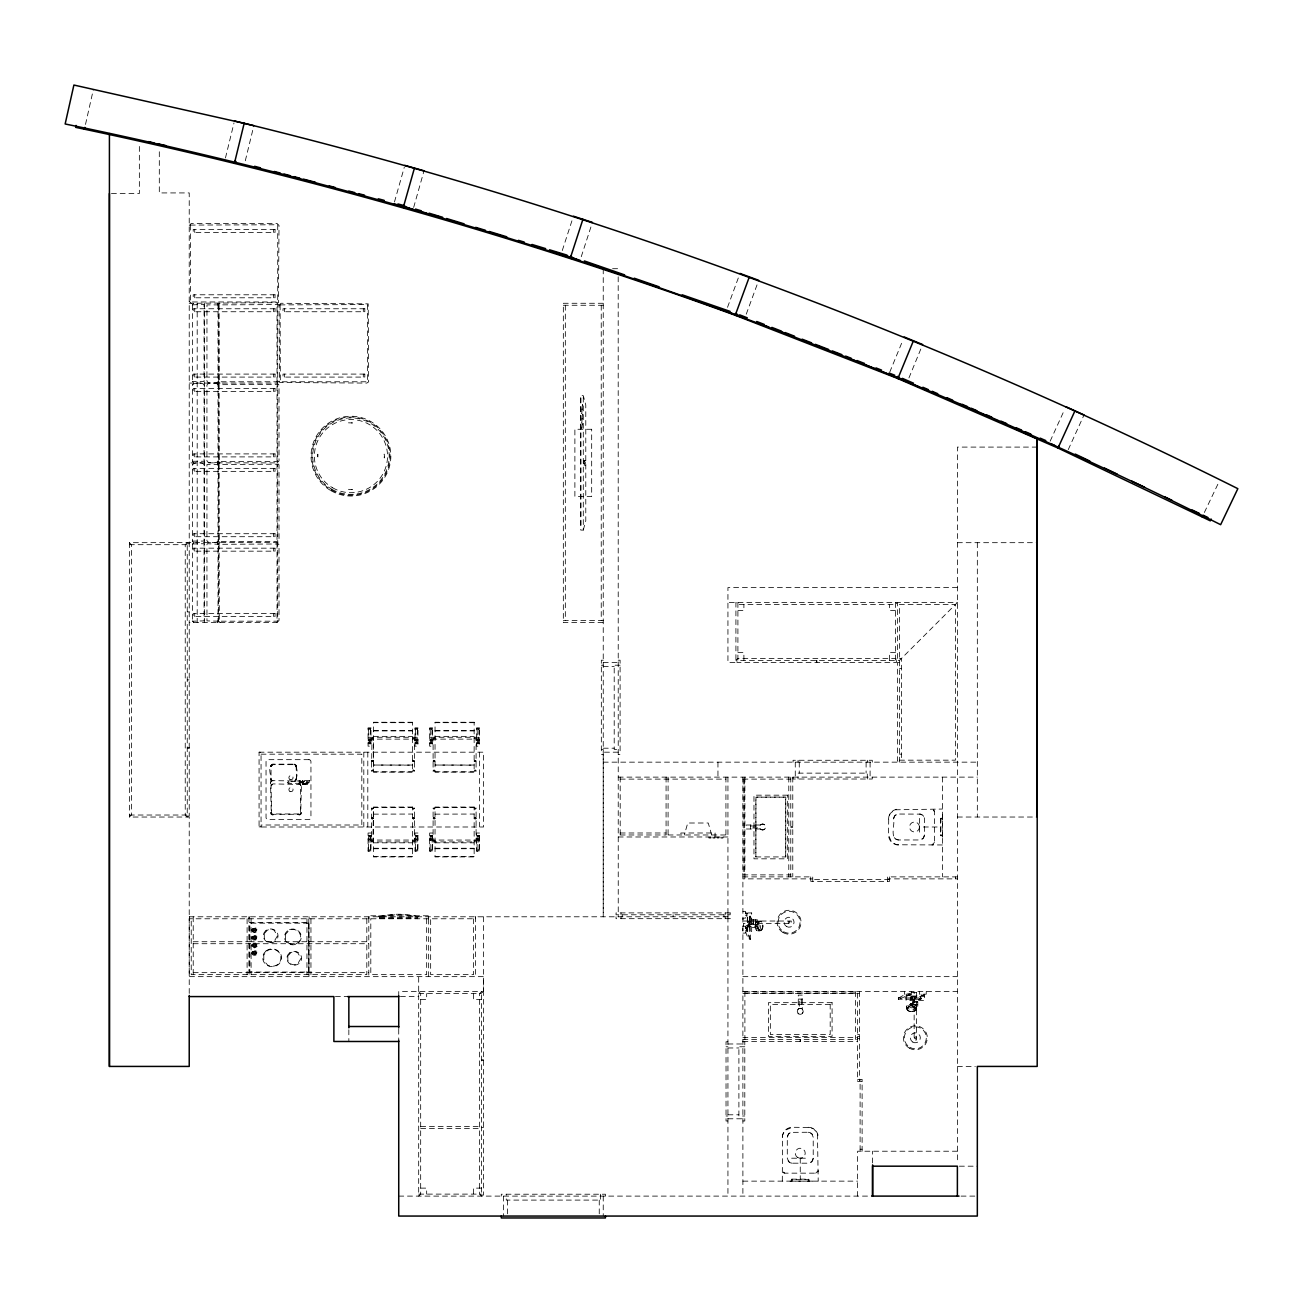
<?xml version="1.0" encoding="UTF-8"?>
<svg xmlns="http://www.w3.org/2000/svg" width="1303" height="1303" viewBox="0 0 1303 1303"><rect width="100%" height="100%" fill="white"/><g stroke="black" fill="none" stroke-linecap="round" stroke-linejoin="round"><path stroke-width="0.75" stroke-dasharray="5 3.75" d="M398.734 996.583L398.734 991.599L483.527 991.599L483.527 976.647L189.228 976.647L189.228 918.778L475.546 918.778M872.587 1162.928L872.587 1151.217M912.768 1004.597L912.377 1005.818L910.65 1005.623L910.65 998.277L911.66 997.479L912.654 998.277L912.768 1004.597L911.66 1003.799L907.344 1005.134M911.66 997.74C911.237 990.475 902.507 999.759 897.865 998.782C900.568 996.453 913.273 989.319 911.986 997.658M940.424 819.033L942.411 818.023M192.486 304.788L192.486 381.551M192.486 544.214L192.486 620.977M218.546 380.981C218.806 383.571 206.819 384.108 206.933 380.981L206.965 304.886L218.513 304.886M218.546 460.79C218.806 463.379 206.819 463.917 206.933 460.79L206.933 385.167C206.868 382.023 218.578 382.61 218.546 385.167M218.546 540.598C218.806 543.188 206.819 543.709 206.933 540.598L206.965 464.503L218.513 464.503M217.324 622.492L218.546 620.407M218.546 620.977L218.578 544.752M757.141 926.27C747.938 930.912 744.844 921.791 757.108 925.195M782.305 1181.137L782.484 1135.304L785.22 1130.19L792.273 1127.274L810.189 1127.47L813.772 1128.952L817.453 1133.431L818.219 1181.137M787.289 1137.258L788.755 1133.724L791.296 1132.356L808.235 1132.258L811.769 1133.724L813.219 1137.258L813.219 1158.204L811.769 1161.722L808.235 1163.188L792.273 1163.188L788.755 1161.722L787.289 1158.204L787.289 1137.258A4.984 4.984 0 0 1 792.273 1132.258M942.411 844.963L896.578 844.767L891.464 842.031L888.548 834.979L888.727 817.079L890.226 813.479L894.705 809.798L942.411 809.049M893.532 819.017L894.998 815.499L898.516 814.033L920.439 814.131L922.996 815.499L924.364 818.04L924.462 834.979L922.996 838.513L919.462 839.963L898.516 839.963C889.053 838.562 895.275 824.685 893.532 819.017A4.984 4.984 0 0 1 898.516 814.033M934.43 842.471L931.938 844.963A2.492 2.492 0 0 0 934.43 842.471L934.43 811.541L931.938 809.049A2.492 2.492 0 0 1 934.43 811.541M270.535 782.908C273.158 778.428 265.845 766.881 273.027 764.161L293.973 764.161L296.139 765.398L296.481 778.917L295.439 780.92L299.657 781.002L301.465 782.908L300.732 814.294L271.268 814.294L270.535 782.908A2.052 2.052 0 0 1 271.513 781.165M271.04 766.653L273.027 764.649L293.973 764.649C298.208 765.317 298.208 780.253 293.973 780.92L272.034 780.644L271.04 778.917L271.04 766.653A1.987 1.987 0 0 1 273.027 764.649M271.04 785.904L273.027 783.901L300.374 784.487L300.374 813.952L271.627 813.952L271.04 785.904A1.987 1.987 0 0 1 273.027 783.901M308.746 782.403L307.948 783.315L288.175 783.315L287.295 782.386L288.207 781.507L307.948 781.507L308.73 782.859M192.502 304.886L203.805 304.267L204.082 305.358L204.066 381.453L192.502 381.453M192.502 384.694L193.707 383.082L192.567 381.779M192.502 464.503L193.707 462.874L192.567 461.571M192.502 544.312L193.707 542.683L192.567 541.38M189.228 225.452L191.232 223.464L277.018 223.464L279.021 225.452L278.435 302.687L189.228 303.273M218.024 305.26L220.028 303.273M218.024 385.069L220.028 383.082L218.024 381.079M218.024 464.878L220.028 462.874L218.024 460.887M218.024 544.687L220.028 542.683L218.024 540.696M279.021 305.26L281.008 303.273L368.212 303.86L368.651 381.844L366.811 383.082L279.608 382.496L279.021 305.26L277.018 303.273L277.018 622.492L189.228 622.492M279.021 381.079L277.018 383.082L189.228 383.082M791.328 1179.85L792.175 1179.15L791.279 1181.137M940.424 818.919L941.124 818.072M912.947 1002.072L917.687 1001.877M85.493 124.453L93.376 89.418M371.518 771.018L372.463 769.845L373.424 771.018L371.518 771.018L372.039 738.133L373.424 738.198L373.424 771.018M373.424 808.153L372.463 809.342L371.518 808.153L373.424 808.153L372.886 841.054L371.518 840.989L371.518 808.153M414.501 808.153L413.54 809.342L412.595 808.153L414.501 808.153L414.501 840.989L412.595 840.989L414.501 840.989M433.101 771.018L434.046 769.845L435.007 771.018L433.101 771.018L433.101 738.198L435.007 738.198L433.101 738.198M476.084 808.153L475.123 809.342L474.178 808.153L476.084 808.153L476.084 840.989L474.178 840.989L476.084 840.989M369.107 743.801L368.586 729.289L369.531 728.149L370.492 729.289L369.954 743.801M368.586 743.166L369.531 742.026L370.492 743.166M369.954 835.386L369.531 837.161L369.107 835.386M370.492 836.021L370.492 849.898L369.531 851.038L368.586 849.898L368.586 836.021M416.048 743.801L415.527 729.289L416.471 728.149L417.432 729.289L416.911 743.801M415.527 743.166L416.471 742.026L417.432 743.166M430.69 743.801L430.169 729.289L431.114 728.149L432.075 729.289L431.537 743.801M430.169 743.166L431.114 742.026L432.075 743.166M416.911 835.386L416.471 837.161L416.048 835.386M417.432 836.021L417.432 849.898L416.471 851.038L415.527 849.898L415.527 836.021M431.537 835.386L431.114 837.161L430.69 835.386M432.075 836.021L432.075 849.898L431.114 851.038L430.169 849.898L430.169 836.021M477.647 743.801L477.11 729.289L478.071 728.149L479.015 729.289L478.494 743.801M477.11 743.166L478.071 742.026L479.015 743.166M478.494 835.386L478.071 837.161L477.647 835.386M479.015 836.021L479.015 849.898L478.071 851.038L477.11 849.898L477.11 836.021M225.452 157.972L234.003 122.905M245.306 160.758L253.808 125.854M583.288 530.093L585.78 520.777L585.78 404.989L583.288 395.672L580.78 395.672L580.78 530.093L583.288 530.093L583.288 395.672M749.274 916.432L749.551 917.687M750.561 917.524C750.626 913.191 747.531 919.478 750.658 917.231L750.479 916.432M749.876 917.475L750.528 939.072C746.652 940.408 741.537 920.57 749.534 926.645C752.825 922.85 743.003 927.671 750.837 926.563A1.84 1.661 -90 0 0 750.837 925.26L750.87 917.231L747.287 917.231L747.287 927.199L750.87 926.514L748.329 926.905M919.999 998.131L919.999 999.043M921.123 998.978L920.83 997.903M920.341 997.805C918.078 1000.932 924.364 997.837 920.032 997.903M912.654 998.277A2.231 2.02 0 0 1 912.654 998.994L912.295 999.548A1.84 1.661 0 0 1 911.009 999.548C908.224 995.834 914.787 995.378 912.247 999.14M912.654 997.039L912.247 999.58L920.341 999.58L920.341 995.997L910.357 995.997L911.058 999.58L910.65 997.039M912.605 998.684L912.295 997.723A1.84 1.661 0 0 0 911.351 997.642C912.458 1002.186 910.455 993.049 912.507 998.635M252.131 929.332L256.968 929.332L252.245 928.909L255.877 927.98L256.968 929.332L255.877 932.362L253.222 932.362L252.131 931.01L256.43 930.586L252.131 931.01M252.684 929.756L254.557 928.273L256.43 929.756M252.131 936.922L256.968 936.922L252.245 936.499L255.877 935.587L256.968 936.922L255.877 939.968L253.222 939.968L252.131 938.616L256.43 938.193L252.131 938.616M252.684 937.346L254.557 935.88L256.43 937.346M252.131 944.528L256.968 944.528L252.684 944.952L253.222 943.177L255.877 943.177L256.854 946.646L254.557 947.916L252.131 946.222L256.968 946.222L252.131 946.222M256.43 930.586L254.557 932.068L252.684 930.586M252.684 944.952L254.557 943.47L256.43 944.952M252.131 952.135L256.968 952.135L252.245 951.711L255.877 950.783L256.968 952.135L255.877 955.164L253.222 955.164L252.131 953.829L256.43 953.405L252.131 953.829M256.43 938.193L254.557 939.675L252.684 938.193M252.684 952.558L254.557 951.076L256.43 952.558M256.43 945.799L254.557 947.281L252.684 945.799M256.43 953.405L254.557 954.871L252.684 953.405M394.451 202.014L404.288 167.273M413.654 207.454L424.029 170.791M912.507 997.153L911.058 999.14M562.277 250.534L572.196 219.995M581.252 256.707L592.409 222.373M727.514 307.329L738.589 277.181M746.244 314.202L758.639 280.487M192.567 304.576L193.707 303.273M218.464 381.779L217.324 383.082L218.464 384.385M218.464 461.571L217.324 462.874L218.464 464.194M192.567 543.986L203.805 543.693L204.082 544.784L204.066 620.88L192.567 621.189M218.464 541.38L217.324 542.683L218.546 544.784M218.464 621.189L206.965 620.88L206.933 544.784L207.226 543.693L218.513 544.312M889.721 372.202L902.686 340.653M908.924 377.951L922.654 344.562M307.182 782.207L308.159 781.637M1050.153 441.196L1064.225 410.331M1068.248 449.633L1084.031 414.973M1204.363 512.47L1218.126 483.674M750.512 939.219C750.43 939.919 741.83 924.544 750.43 925.309M756.424 921.596L755.007 925.912L756.424 930.212M750.43 926.514L748.932 926.205A1.84 1.661 -90 0 1 749.013 925.26L748.329 924.918M307.378 781.849L307.736 783.184M798.136 1009.206L797.257 1011.323L798.136 1013.441M802.371 1013.441L803.251 1011.323L802.371 1009.206M414.501 771.018L412.595 771.018L413.54 769.845L414.501 771.018L414.501 738.198L412.595 738.198L414.501 738.198M433.101 808.153L435.007 808.153L434.046 809.342L433.101 808.153L433.101 840.989L435.007 840.989L433.101 840.989M476.084 771.018L474.178 771.018L475.123 769.845L476.084 771.018L476.084 738.198L474.178 738.198L476.084 738.198M370.492 729.289L368.586 729.289M417.432 729.289L415.527 729.289M432.075 729.289L430.169 729.289M368.586 849.898L370.492 849.898M479.015 729.289L477.11 729.289M415.527 849.898L417.432 849.898M430.169 849.898L432.075 849.898M477.11 849.898L479.015 849.898M189.228 993.423L189.228 817.03L129.372 817.03L131.375 815.026L131.375 544.687L129.372 542.683L277.783 542.537L279.021 540.696L279.021 464.878L277.018 462.874L189.228 462.874M750.495 938.877L749.225 939.072L749.534 916.172M920.113 999.14L920.993 998.261M753.362 924.56L753.167 919.869M760.512 824.88L762.613 824.001L764.731 824.88M764.731 829.115L762.613 829.995L760.512 829.115M898.288 997.968L898.484 999.238L920.439 999.238L920.439 997.984L898.484 997.935L898.484 999.238M898.679 999.206L898.484 997.935M373.424 738.198L371.518 738.198M371.518 840.989L373.424 840.989M384.108 456.962C385.053 461.506 383.88 448.672 384.043 456.946M911.025 1003.945L915.96 1005.134M755.887 924.788L755.887 927.019M749.925 925.065L747.678 925.912L749.925 926.759M317.899 456.946C317.965 448.867 317.248 461.506 317.541 456.946M749.828 924.918L749.078 925.309L750.284 924.918A2.231 2.02 -90 0 0 749.567 924.918M749.486 916.432L750.561 916.726M378.912 916.791L384.874 915.455A79.809 79.809 0 0 1 412.579 915.455L418.54 916.791L418.686 915.781M381.209 916.791L384.955 915.96A79.304 79.304 0 0 1 412.497 915.96L416.243 916.791M753.509 919.788L753.362 924.625L753.509 919.788L757.352 919.788L757.352 924.658L753.167 924.56M277.018 462.874L279.021 460.887L279.021 385.069L277.018 383.082M277.018 622.492L279.021 620.505L279.021 544.687L277.018 542.683M288.175 783.315L289.087 782.419L288.207 781.507M815.711 1173.156L818.219 1170.664A2.492 2.492 0 0 1 815.711 1173.156L784.797 1173.156L782.305 1170.664A2.492 2.492 0 0 0 784.797 1173.156M111.423 193.528L139.356 193.528L139.356 144.877M612.589 268.711L618.192 268.711M603.24 303.273L563.336 303.273L563.336 622.492L603.24 622.492M563.336 305.26L603.24 305.26M580.78 397.676L580.894 528.09M1037.188 447.092L957.379 447.092L957.379 1162.439M585.78 460.382L583.549 460.382L583.549 465.383L585.78 465.383M957.379 542.683L1037.188 542.683M187.241 543.742L189.228 543.742M129.372 544.687L187.241 544.687M957.379 587.588L727.937 587.588L727.937 662.396L735.918 662.396L735.918 602.54L737.905 604.543L895.519 604.543L897.523 602.54L897.523 660.409L895.519 658.406L737.905 658.406L735.918 660.409L899.51 660.409L957.379 602.54L727.937 602.54M737.905 610.521L743.899 610.521L743.899 604.543M895.519 610.521L889.542 610.521L889.542 604.543M187.241 611.921L189.228 611.921M563.336 620.505L603.24 620.505M737.905 652.428L743.899 652.428L743.899 660.409M895.519 652.428L889.542 652.428L889.542 660.409M899.51 658.406L901.513 658.406L901.513 760.17M603.24 660.198L601.334 660.198L601.334 754.372L603.24 754.372M618.192 660.198L620.098 660.198L620.098 754.372L618.192 754.372M603.24 662.396L618.192 662.396M899.51 662.396L897.523 662.396L897.523 761.164L899.51 761.164M601.334 665.198L603.24 665.198M620.098 665.198L614.202 665.198L614.202 749.388L620.098 749.388M603.24 666.387L614.202 666.387M899.51 668.39L901.513 668.39M187.241 679.905L189.228 679.905M373.44 722.676L412.562 722.676M435.039 722.676L474.145 722.676M368.065 728.344L370.997 728.344M415.005 728.344L417.954 728.344M429.648 728.344L432.58 728.344M476.605 728.344L479.537 728.344M373.44 730.446L412.562 730.446M435.039 730.446L474.145 730.446M373.44 730.934L412.562 730.934M435.039 730.934L474.145 730.934M373.44 736.358L412.562 736.374M435.039 736.358L474.145 736.374M368.554 737.27L417.449 737.27M368.554 739.127L417.449 739.127M368.065 739.404L370.997 739.404M415.005 739.404L417.954 739.404M429.648 739.404L432.58 739.404M476.605 739.404L479.537 739.404M368.065 740.365L370.997 740.365M415.005 740.365L417.954 740.365M429.648 740.365L432.58 740.365M476.605 740.365L479.537 740.365M368.065 743.736L370.997 743.736M415.005 743.736L417.954 743.736M429.648 743.736L432.58 743.736M476.605 743.736L479.537 743.736M187.241 747.889L189.228 747.889M187.241 748.085L189.228 748.085M603.24 748.199L614.202 748.199M601.334 749.388L603.24 749.388M259.069 752.189L483.527 752.189L483.527 826.998L259.069 826.998L259.069 752.189L261.056 752.336L261.056 826.998M618.192 752.189L603.24 752.189L603.24 916.791L603.24 268.711M261.056 754.176L361.811 754.176L361.811 825.011L261.056 825.011M899.51 754.176L901.513 754.176M899.51 760.17L955.376 760.17L955.376 604.543L899.51 604.543L899.51 762.157M603.24 762.157L977.331 762.157M373.44 771.799L412.562 771.799M435.039 771.799L474.145 771.799M618.192 777.125L977.331 777.125M620.195 779.113L725.934 779.113M742.889 779.113L790.774 779.113M299.267 781.816L300.472 781.816L299.267 781.963M299.267 782.859L300.472 782.859L299.267 783.005M373.44 807.388L412.562 807.388M435.039 807.388L474.145 807.388M373.44 814.147L412.562 814.049M435.039 814.147L474.145 814.049M942.411 814.733L942.411 839.279M129.372 815.026L187.241 815.026M187.241 816.085L189.228 816.085L189.228 192.925L159.308 192.925L159.308 148.884M957.379 817.03L1037.188 817.03M942.411 818.919L940.913 818.919L940.913 835.076L942.411 835.076M750.381 826.004L757.352 826.004L757.352 827.991L750.381 827.991M259.069 826.851L261.056 826.851M790.774 826.851L792.778 826.851M790.774 827.144L792.778 827.144M919.462 826.998A4.984 4.984 0 0 0 911.986 822.682A4.984 4.984 0 0 0 911.986 831.314A4.984 4.984 0 0 0 919.462 826.998L940.424 826.998M620.195 832.992L666.077 832.992M620.195 834.979L666.077 834.979M668.081 834.979L727.937 834.979M368.065 835.451L370.997 835.451M415.005 835.451L417.954 835.451M429.648 835.451L432.58 835.451M476.605 835.451L479.537 835.451M942.411 835.972L940.424 834.979M618.192 836.982L727.937 836.982M709.125 837.976L710.819 837.976M713.116 837.976L714.81 837.976M721.096 837.976L722.79 837.976M368.065 838.806L370.997 838.806M415.005 838.806L417.954 838.806M429.648 838.806L432.58 838.806M476.605 838.806L479.537 838.806M368.065 839.767L370.997 839.767M415.005 839.767L417.954 839.767M429.648 839.767L432.58 839.767M476.605 839.767L479.537 839.767M368.554 840.06L417.449 840.06M368.554 841.917L417.449 841.917M373.44 842.829L412.562 842.813M435.039 842.813L474.145 842.829M373.44 848.253L412.562 848.253M435.039 848.253L474.145 848.253M373.44 848.742L412.562 848.742M435.039 848.742L474.145 848.742M368.065 850.826L370.997 850.826M415.005 850.826L417.954 850.826M429.648 850.826L432.58 850.826M476.605 850.826L479.537 850.826M373.44 856.494L412.562 856.494M435.039 856.494L474.145 856.494M755.87 856.934L785.79 856.934L785.79 797.078L755.87 797.078L755.87 856.934L755.968 797.175L785.693 797.175L785.693 856.837M742.889 874.883L790.774 874.883M742.889 876.886L812.73 876.886L812.73 878.874L742.889 878.874M957.379 876.886L887.538 876.886L887.538 878.874L957.379 878.874M742.889 911.351L745.495 911.351L745.495 918.126L742.889 918.126L743.687 926.205M745.495 912.947L746.88 912.947L746.88 916.53L745.495 916.53M745.495 913.843L746.88 913.843M745.495 915.634L746.88 915.634M189.228 916.791L730.169 916.791L730.169 918.68L616.042 918.68L616.042 916.791M379.776 917.279L417.677 917.279M379.776 918.273L417.677 918.273M751.668 919.723L753.167 919.723L753.167 924.707L751.668 924.707M743.687 921.026L791.279 921.026L791.279 923.42L743.687 923.42M755.659 921.84L757.352 921.84M755.659 922.605L757.352 922.605M747.678 924.609L751.668 924.609M742.889 926.205L745.495 926.303L745.495 933.095L742.889 933.095M745.495 927.899L746.88 927.899L746.88 931.498L745.495 931.498M745.495 928.795L746.88 928.795M251.788 930.179L256.838 930.179M745.495 930.603L746.88 930.603M757.874 930.896L760.072 930.896M251.788 937.769L256.838 937.769M193.219 941.727L248.938 941.727M249.231 941.727L308.795 941.727L308.795 943.714M309.088 941.727L368.651 941.727M193.219 943.714L368.798 943.714M251.788 945.375L256.838 945.375M251.788 952.982L256.838 952.982M193.219 972.657L368.798 972.657M742.889 976.647L957.379 976.647M742.889 991.599L957.379 991.599M744.893 991.941L855.615 991.941M911.351 992.397L919.332 992.397M481.524 992.544L483.527 992.544L483.527 1195.063L481.524 1195.063M744.893 993.261L855.615 993.261M418.686 993.603L481.524 993.603M742.889 993.603L859.605 993.603M335.425 996.583L347.608 996.583M400.412 996.583L418.686 996.583M798.267 999.092L802.257 999.092M420.674 999.58L426.667 999.58L426.667 993.603M481.524 999.58L473.543 999.58L473.543 993.603M912.849 1001.877L917.833 1001.877L917.833 1000.378M912.914 1004.369L917.784 1004.369M857.618 1034.501L859.605 1034.501M857.618 1036.488L859.605 1036.488M742.889 1037.497L857.618 1037.497M857.618 1038.491L859.605 1038.491M742.889 1039.485L857.618 1039.485M742.889 1041.488L857.618 1041.488M727.937 1041.781L726.032 1041.781L726.032 1120.987L727.937 1120.987M742.889 1041.781L744.795 1041.781L744.795 1120.987L742.889 1120.987M727.937 1043.98L742.889 1043.98M726.032 1046.765L727.937 1046.765M744.795 1046.765L738.899 1046.765L738.899 1116.003L744.795 1116.003M727.937 1047.97L738.899 1047.97M481.524 1059.958L483.527 1059.958M481.524 1060.153L483.527 1060.153M957.379 1066.424L975.328 1066.424M857.618 1079.389L859.605 1079.389M860.11 1081.392L862.114 1081.392M727.937 1114.798L738.899 1114.798M726.032 1116.003L727.937 1116.003M727.937 1118.788L742.889 1118.788M420.674 1126.606L481.524 1126.606M481.524 1127.665L483.527 1127.551M420.674 1128.61L481.524 1128.61M860.11 1149.23L862.114 1149.23M957.379 1151.217L857.618 1151.217L857.618 1196.105M791.638 1158.204L808.87 1158.204M959.366 1166.185L977.331 1166.185M791.638 1179.15L808.87 1179.15M742.889 1181.137L857.618 1181.137M420.674 1188.124L426.667 1188.124L426.667 1194.118M481.524 1188.124L473.543 1188.124L473.543 1194.118M418.686 1194.118L481.524 1194.118M398.734 1196.105L869.72 1196.105M961.06 1196.105L977.331 1196.105M217.324 303.273L218.464 304.576M193.707 622.492L192.502 620.88M191.232 303.273L189.228 301.27M220.028 622.492L218.024 620.505M748.443 925.065L749.03 925.912M941.124 835.94L940.424 835.076M418.686 991.599L420.674 993.603L420.674 1194.118L418.686 1196.105L418.686 976.647M809.196 1179.85L808.332 1179.15L809.228 1181.137M192.502 461.262L204.066 461.262L204.082 385.167C204.164 382.056 192.372 382.545 192.486 385.167L192.486 461.36M192.502 541.071L204.066 541.071L204.082 464.976C204.164 461.865 192.372 462.353 192.486 464.976L192.486 541.168M757.141 926.238L757.108 925.244M218.546 384.597L218.578 460.822M977.331 542.683L977.331 817.03M955.376 876.886L955.376 878.874M942.411 777.125L942.411 876.886M940.424 818.382L940.424 835.614M926.221 991.599L926.221 994.189L919.429 994.189L919.429 991.599M924.625 994.189L924.625 995.59L921.026 995.59L921.026 994.189M923.729 994.189L923.729 995.59M921.938 994.189L921.938 995.59M919.462 818.382L919.462 835.614M917.784 1002.219L917.784 1006.063L912.914 1006.063L912.947 996.388M916.644 1006.567A4.984 2.867 0 0 1 909.168 1009.059A4.984 2.867 0 0 1 909.168 1004.092A4.984 2.867 0 0 1 916.644 1006.567L916.644 1008.783A4.984 2.867 0 0 1 909.168 1011.258A4.984 2.867 0 0 1 909.168 1006.307A4.984 2.867 0 0 1 916.644 1008.783M916.546 992.397L916.546 1039.989L914.152 1039.989L914.152 992.397M916.139 1008.783A4.495 2.573 0 0 1 909.413 1011.014A4.495 2.573 0 0 1 909.413 1006.551A4.495 2.573 0 0 1 916.139 1008.783L916.139 1009.027M915.732 1004.369L915.732 1006.063M914.967 1004.369L914.967 1006.063M911.253 991.599L911.253 994.189L904.477 994.189L904.477 991.599M909.657 994.189L909.657 995.59L906.074 995.59L906.074 994.189M908.761 994.189L908.761 995.59M906.969 994.189L906.969 995.59M906.66 1006.584L906.66 1008.783M896.578 660.409L896.578 662.396L736.961 662.396L736.961 660.409M895.519 602.54L895.519 660.409M889.542 876.886L889.542 878.874M887.604 879.378L887.604 881.365M872.277 762.157L872.277 760.268L793.071 760.268L793.071 762.157M872.277 777.125L872.277 779.015L793.071 779.015L793.071 777.125M870.095 762.157L870.095 777.125M867.293 760.268L867.293 762.157M867.293 779.015L867.293 773.135L798.055 773.135L798.055 779.015M866.104 762.157L866.104 773.135M862.114 1151.217L862.114 1079.389L860.11 1079.389L860.11 1151.217M859.605 991.599L859.605 1081.392L857.618 1081.392L857.618 991.599M855.615 991.599L855.615 1039.485M816.867 660.409L816.867 662.396M816.672 660.409L816.672 662.396M812.779 879.378L812.779 881.365M812.518 1181.137L787.989 1181.137M810.727 876.886L810.727 878.874M808.332 1181.137L808.332 1179.655L792.175 1179.655L792.175 1181.137M801.247 999.092L801.247 1006.063L799.26 1006.063L799.26 999.092M800.4 1039.485L800.4 1041.488M800.254 1158.204L800.254 1179.15M800.107 1039.485L800.107 1041.488M799.26 762.157L799.26 773.135M798.055 760.268L798.055 762.157M795.27 762.157L795.27 777.125M792.778 777.125L792.778 876.886M790.774 777.125L790.774 876.886M788.787 777.125L788.787 876.886M755.659 919.788L755.659 924.658M750.381 825.011L750.381 829.001M744.893 777.125L744.893 878.874M744.893 991.599L744.893 1039.485M744.55 779.113L744.55 874.883M743.231 779.113L743.231 874.883M742.889 777.125L742.889 1196.105M742.873 928.371L742.873 931.026M737.905 602.54L737.905 660.409M727.97 914.787L727.97 916.791M727.937 777.125L727.937 1196.105M725.934 777.125L725.934 836.982M725.168 912.898L725.168 914.787M725.168 916.791L725.168 918.68M723.979 914.787L723.979 916.791M722.937 836.982L722.937 837.976M720.95 836.982L720.95 837.976M718.947 836.982L718.947 837.976L717.106 837.976L716.959 836.982M717.953 762.157L717.953 777.125M714.956 837.976L715.103 832.992L680.899 832.992L680.899 836.982M712.969 836.982L712.969 837.976M711.682 834.979L708.262 823.007L687.756 823.007L684.319 834.979M710.966 836.982L710.966 837.976M708.979 836.982L708.979 837.976M673.097 914.787L673.097 916.791M668.081 777.125L668.081 836.982M666.077 777.125L666.077 836.982M622.231 914.787L622.231 916.791M621.026 912.898L621.026 914.787M621.026 916.791L621.026 918.68M620.195 777.125L620.195 836.982M618.192 276.822L618.241 916.791M605.423 1196.105L605.423 1194.216L501.28 1194.216L501.28 1196.105M603.24 1196.105L603.24 1216.057M601.237 305.26L601.237 620.505M600.439 1194.216L600.439 1200.096L506.264 1200.096L506.264 1194.216M599.25 1200.096L599.25 1214.07M584.216 460.382L584.216 465.383M565.323 305.26L565.323 620.505M507.47 1200.096L507.47 1216.057M503.479 1196.105L503.479 1216.057M483.527 916.791L483.527 991.599M479.537 752.189L479.537 826.998M475.546 916.791L475.546 976.647M475.4 916.791L475.4 918.778M473.543 918.778L473.543 974.644L430.658 974.644L430.658 918.778M428.654 976.647L428.654 915.781L368.798 915.781L368.798 976.647M428.508 916.791L428.508 918.778M426.667 918.778L426.667 974.644L370.801 974.644L370.801 918.778M417.677 916.791L417.677 918.778M398.734 1029.158L398.734 1040.136M379.776 916.791L379.776 918.778M378.782 915.781L378.782 916.791M368.944 916.791L368.944 918.778M367.804 752.189L367.804 826.998M366.811 918.778L366.811 974.644L191.232 974.644L191.232 918.778M363.814 752.189L363.814 826.998M363.309 308.762L363.309 311.743M363.309 374.091L363.309 377.088M348.846 1029.777L348.846 1041.488M310.945 918.778L310.945 974.644M309.088 916.791L309.088 918.778M309.088 972.657L309.088 922.573L249.231 922.573L249.231 972.657M308.941 976.647L308.795 916.791M306.954 918.778L306.954 974.644M302.866 780.448L302.866 784.373M302.752 780.416L302.752 784.406M284.51 308.762L284.51 311.743M284.51 374.091L284.51 377.088M273.532 229.442L273.532 232.439M273.532 294.787L273.532 297.784M273.532 308.762L273.532 311.743M273.532 374.091L273.532 377.088M273.532 388.555L273.532 391.551M273.532 453.9L273.532 456.897M273.532 468.363L273.532 471.36M273.532 533.709L273.532 536.706M273.532 548.172L273.532 551.169M273.532 613.518L273.532 616.514M251.788 929.332L251.788 931.01M251.788 936.922L251.788 938.616M251.788 944.528L251.788 946.222M251.788 952.135L251.788 953.829M251.088 918.778L251.088 974.644M249.231 916.791L249.231 918.778M248.938 916.791L249.085 976.647M247.098 918.778L247.098 974.644M218.578 305.342L218.578 381.013M218.578 464.943L218.578 540.615M218.024 303.273L218.024 622.492M204.343 303.273L204.343 622.492M197.193 303.273L197.193 622.492M194.717 229.442L194.717 232.439M194.717 294.787L194.717 297.784M194.717 308.762L194.717 311.743M194.717 374.091L194.717 377.088M194.717 388.555L194.717 391.551M194.717 453.9L194.717 456.897M194.717 468.363L194.717 471.36M194.717 533.709L194.717 536.706M194.717 548.172L194.717 551.169M194.717 613.518L194.717 616.514M193.219 916.791L193.219 976.647M189.391 916.791L189.391 918.778M129.372 542.683L129.372 817.03M293.973 764.161A2.492 2.492 0 0 1 296.481 766.653M296.481 778.917A2.492 2.492 0 0 1 295.748 780.676M298.973 780.92A2.557 2.557 0 0 1 301.465 782.908M301.465 812.535A2.492 2.492 0 0 1 298.973 815.026M273.027 815.026A2.492 2.492 0 0 1 270.535 812.535M271.268 780.676A2.492 2.492 0 0 1 270.535 778.917M270.535 766.653A2.492 2.492 0 0 1 273.027 764.161M273.027 814.538A1.987 1.987 0 0 1 271.04 812.535M300.96 812.535A1.987 1.987 0 0 1 298.973 814.538M298.973 783.901A1.987 1.987 0 0 1 300.96 785.904M273.027 780.92A1.987 1.987 0 0 1 271.04 778.917M295.976 778.917A1.987 1.987 0 0 1 293.973 780.92M293.973 764.649A1.987 1.987 0 0 1 295.976 766.653M888.548 819.017A9.968 9.968 0 0 1 898.516 809.049M898.516 844.963A9.968 9.968 0 0 1 888.548 834.979M919.462 814.033A4.984 4.984 0 0 1 924.462 819.017M898.516 839.963A4.984 4.984 0 0 1 893.532 834.979M924.462 834.979A4.984 4.984 0 0 1 919.462 839.963M808.235 1127.274A9.968 9.968 0 0 1 818.219 1137.258M782.305 1137.258A9.968 9.968 0 0 1 792.273 1127.274M813.219 1158.204A4.984 4.984 0 0 1 808.235 1163.188M808.235 1132.258A4.984 4.984 0 0 1 813.219 1137.258M792.273 1163.188A4.984 4.984 0 0 1 787.289 1158.204M348.455 422.824C355.247 423.003 352.168 422.954 348.471 422.775M348.455 489.342C354.921 489.57 352.494 489.391 348.471 489.276M583.288 462.809C586.464 466.832 585.552 458.461 583.288 462.728M303.143 782.093C305.993 788.934 308.159 776.637 303.143 782.093M264.297 933.616L264.297 938.062L267.294 941.45A7.085 7.085 0 0 0 274.086 941.45L277.49 935.831L274.086 930.228A7.085 7.085 0 0 0 267.294 930.228L264.297 933.616M263.792 954.887L263.792 960.686L267.701 965.132A9.268 9.268 0 0 0 276.594 965.132C282.328 962.217 282.328 953.356 276.594 950.441A9.268 9.268 0 0 0 267.701 950.441L263.792 954.887M285.504 934.381L285.504 939.496L288.957 943.421A8.176 8.176 0 0 0 296.791 943.421C301.856 940.847 301.856 933.029 296.791 930.456A8.176 8.176 0 0 0 288.957 930.456L285.504 934.381M287.849 956.06L287.849 960.506L290.83 963.894A7.085 7.085 0 0 0 297.638 963.894L301.042 958.291L297.638 952.672A7.085 7.085 0 0 0 290.83 952.672L287.849 956.06M190.319 225.077L190.531 301.97L277.718 301.97L277.718 224.767L190.319 225.077M219.116 304.886L219.327 381.779L277.718 381.779L277.718 304.576L219.116 304.886M219.116 384.694L219.327 461.571L277.718 461.571L277.718 384.385L219.116 384.694M219.116 464.503L219.327 541.38L277.718 541.38L277.718 464.194L219.116 464.503M219.116 544.312L219.327 621.189L277.718 621.189L277.718 543.986L219.116 544.312M280.112 304.886L280.324 381.779L367.495 381.779L367.495 304.576L280.112 304.886M371.697 760.268L372.039 761.571L373.424 760.985L371.697 760.268M373.424 818.186L372.463 819.245L371.518 818.186L373.424 818.186M412.774 760.268L413.116 761.571L414.501 760.985L412.774 760.268M414.501 818.186L413.54 819.245L412.595 818.186L414.501 818.186M433.296 760.268L433.622 761.571L435.007 760.985L433.296 760.268M435.007 818.186L434.046 819.245L433.101 818.186L435.007 818.186M474.373 760.268L474.699 761.571L476.084 760.985L474.373 760.268M476.084 818.186L475.123 819.245L474.178 818.186L476.084 818.186M748.134 921.661C748.362 926.026 752.01 919.69 748.134 921.661M788.136 921.661C788.364 926.026 792.012 919.69 788.136 921.661M914.397 997.235C914.625 1001.584 918.273 995.264 914.397 997.235M914.397 1037.237C914.625 1041.602 918.273 1035.266 914.397 1037.237M265.975 930.489L264.346 932.345A6.71 6.71 0 0 0 264.346 939.333C267.066 943.861 274.314 943.861 277.034 939.333A6.71 6.71 0 0 0 277.034 932.345C274.738 928.664 269.363 927.817 265.975 930.489M266.105 950.913L264.004 953.291A8.616 8.616 0 0 0 264.004 962.282C267.506 968.096 276.806 968.096 280.308 962.282A8.616 8.616 0 0 0 280.308 953.291C277.36 948.551 270.454 947.476 266.105 950.913M287.491 930.814L285.618 932.948A7.671 7.671 0 0 0 285.618 940.929C288.745 946.108 297.003 946.108 300.13 940.929A7.671 7.671 0 0 0 300.13 932.948C297.507 928.73 291.367 927.769 287.491 930.814M289.527 952.933L287.898 954.79A6.71 6.71 0 0 0 287.898 961.777C290.618 966.305 297.85 966.305 300.586 961.777A6.71 6.71 0 0 0 300.586 954.79C298.289 951.109 292.914 950.262 289.527 952.933M187.241 542.683L185.238 544.687L185.238 815.026L187.241 817.03L187.241 542.683M481.524 991.599L479.537 993.603L479.537 1194.118L481.524 1196.105L481.524 991.599M373.424 761.147L371.518 761.147L373.424 761.147M414.501 761.147L412.774 761.229L414.501 761.147M435.007 761.147L433.101 761.147L435.007 761.147M476.084 761.147L474.178 761.147L476.084 761.147M371.697 817.942L373.424 818.04L371.697 817.942M412.774 817.942L414.501 818.04L412.774 817.942M433.296 817.942L435.007 818.04L433.296 817.942M474.373 817.942L476.084 818.04L474.373 817.942M275.031 229.442L193.219 229.442L193.219 232.439L275.031 232.439L275.031 229.442M275.031 294.787L193.219 294.787L193.219 297.784L275.031 297.784L275.031 294.787M275.031 308.762L193.219 308.762L193.219 311.743L275.031 311.743L275.031 308.762M364.807 308.762L283.012 308.762L283.012 311.743L364.807 311.743L364.807 308.762M275.031 374.091L193.219 374.091L193.219 377.088L275.031 377.088L275.031 374.091M364.807 374.091L283.012 374.091L283.012 377.088L364.807 377.088L364.807 374.091M275.031 388.555L193.219 388.555L193.219 391.551L275.031 391.551L275.031 388.555M582.408 404.63L581.789 413.605L582.408 404.63M582.408 414.24L581.789 423.198L582.408 414.24M582.408 423.833L581.789 428.312L582.408 423.833M591.676 429.273L574.884 429.273L574.884 496.492L591.676 496.492L591.676 429.273M275.031 453.9L193.219 453.9L193.219 456.897L275.031 456.897L275.031 453.9M275.031 468.363L193.219 468.363L193.219 471.36L275.031 471.36L275.031 468.363M275.031 533.709L193.219 533.709L193.219 536.706L275.031 536.706L275.031 533.709M275.031 548.172L193.219 548.172L193.219 551.169L275.031 551.169L275.031 548.172M275.031 613.518L193.219 613.518L193.219 616.514L275.031 616.514L275.031 613.518M412.562 722.253L373.44 722.253L373.44 772.125L412.562 772.125L412.562 722.253M474.145 722.253L435.039 722.253L435.039 772.125L474.145 772.125L474.145 722.253M370.997 727.872L368.065 727.872L368.065 746.163L370.997 746.163L370.997 727.872M417.954 727.872L415.005 727.872L415.005 746.163L417.954 746.163L417.954 727.872M432.58 727.872L429.648 727.872L429.648 746.163L432.58 746.163L432.58 727.872M479.537 727.872L476.605 727.872L476.605 746.163L479.537 746.163L479.537 727.872M479.048 737.27L430.137 737.27L430.137 739.127L479.048 739.127L479.048 737.27M308.941 759.665L268.043 759.665A1.987 1.987 0 0 0 266.04 761.652L266.04 817.518A1.987 1.987 0 0 0 268.043 819.522L308.941 819.522A1.987 1.987 0 0 0 310.945 817.518L310.945 761.652A1.987 1.987 0 0 0 308.941 759.665M412.562 765.04L373.44 765.04L412.562 765.138M474.145 765.04L435.039 765.04L474.145 765.138M309.348 780.416L299.267 780.416L299.267 784.406L309.348 784.406L309.348 780.448M787.68 795.172L753.965 795.172L753.965 858.824L787.68 858.824L787.68 795.172M412.562 807.046L373.44 807.046L373.44 856.918L412.562 856.918L412.562 807.046M474.145 807.046L435.039 807.046L435.039 856.918L474.145 856.918L474.145 807.046M759.861 825.011L746.391 825.011L746.391 829.001L759.861 829.001L759.861 825.011M370.997 833.024L368.065 833.024L368.065 851.315L370.997 851.315L370.997 833.024M417.954 833.024L415.005 833.024L415.005 851.315L417.954 851.315L417.954 833.024M432.58 833.024L429.648 833.024L429.648 851.315L432.58 851.315L432.58 833.024M479.537 833.024L476.605 833.024L476.605 851.315L479.537 851.315L479.537 833.024M479.048 840.06L430.137 840.06L430.137 841.917L479.048 841.917L479.048 840.06M889.591 879.378L810.792 879.378L810.792 881.365L889.591 881.365L889.591 879.378M730.169 912.898L616.042 912.898L616.042 914.787L730.169 914.787L730.169 912.898M751.668 912.947L747.678 912.947L747.678 931.498L751.668 931.498L751.668 912.947M308.469 923.175L249.867 923.175L249.867 972.054L308.469 972.054L308.469 923.175M802.257 995.101L798.267 995.101L798.267 1008.555L802.257 1008.555L802.257 995.101M924.625 996.388L906.074 996.388L906.074 1000.378L924.625 1000.378L924.625 996.388M832.08 1002.675L768.428 1002.675L768.428 1036.39L832.08 1036.39L832.08 1002.675M830.19 1004.564L770.334 1004.564L770.334 1034.501L830.19 1034.501L830.19 1004.564M786.589 926.531A4.984 4.984 0 0 0 794.064 922.215A4.984 4.984 0 0 0 786.589 917.898A4.984 4.984 0 0 0 786.589 926.531M783.103 932.59A11.971 11.971 0 0 0 801.052 922.215A11.971 11.971 0 0 0 783.103 911.856A11.971 11.971 0 0 0 783.103 932.59M783.592 931.726A10.978 10.978 0 0 0 800.058 922.215A10.978 10.978 0 0 0 783.592 912.719A10.978 10.978 0 0 0 783.592 931.726M761.506 930.228A4.984 2.867 -90 0 0 761.506 921.596A4.984 2.867 -90 0 0 757.206 925.912A4.984 2.867 -90 0 0 761.506 930.228M759.291 930.228A4.984 2.867 -90 0 0 759.291 921.596A4.984 2.867 -90 0 0 755.007 925.912A4.984 2.867 -90 0 0 759.291 930.228M761.359 929.788A4.495 2.573 -90 0 0 761.359 922.019A4.495 2.573 -90 0 0 757.499 925.912A4.495 2.573 -90 0 0 761.359 929.788M761.604 929.788A4.495 2.573 -90 0 0 761.604 922.019A4.495 2.573 -90 0 0 757.743 925.912A4.495 2.573 -90 0 0 761.604 929.788M758.232 928.502A2.997 1.71 -90 0 0 758.232 923.322A2.997 1.71 -90 0 0 755.659 925.912A2.997 1.71 -90 0 0 758.232 928.502M912.849 1042.107A4.984 4.984 0 0 0 920.341 1037.791A4.984 4.984 0 0 0 912.849 1033.474A4.984 4.984 0 0 0 912.849 1042.107M909.364 1048.166A11.971 11.971 0 0 0 927.313 1037.791A11.971 11.971 0 0 0 909.364 1027.432A11.971 11.971 0 0 0 909.364 1048.166M909.852 1047.303A10.978 10.978 0 0 0 926.319 1037.791A10.978 10.978 0 0 0 909.852 1028.295A10.978 10.978 0 0 0 909.852 1047.303M907.768 1010.314A4.495 2.573 0 0 0 915.537 1010.314A4.495 2.573 0 0 0 911.66 1006.453A4.495 2.573 0 0 0 907.768 1010.314M910.162 1007.577A2.997 1.71 0 0 0 914.641 1006.079A2.997 1.71 0 0 0 910.162 1004.597A2.997 1.71 0 0 0 910.162 1007.577M331.825 489.26A38.243 38.243 0 0 0 389.19 456.131A38.243 38.243 0 0 0 331.825 423.019A38.243 38.243 0 0 0 331.825 489.26M330.995 490.694A39.904 39.904 0 0 0 390.851 456.131A39.904 39.904 0 0 0 330.995 421.586A39.904 39.904 0 0 0 330.995 490.694M331.418 489.977A39.074 39.074 0 0 0 390.02 456.131A39.074 39.074 0 0 0 331.418 422.302A39.074 39.074 0 0 0 331.418 489.977M332.672 487.811A36.582 36.582 0 0 0 387.528 456.131A36.582 36.582 0 0 0 332.672 424.452A36.582 36.582 0 0 0 332.672 487.811M304.039 784.015A1.84 1.84 0 0 0 306.791 782.403A1.84 1.84 0 0 0 304.039 780.806A1.84 1.84 0 0 0 304.039 784.015M289.934 779.438A2.101 2.101 0 0 0 293.077 777.614A2.101 2.101 0 0 0 289.934 775.806A2.101 2.101 0 0 0 289.934 779.438M289.934 791.41A2.101 2.101 0 0 0 293.077 789.585A2.101 2.101 0 0 0 289.934 787.778A2.101 2.101 0 0 0 289.934 791.41M761.131 829.588A2.997 2.997 0 0 0 765.61 826.998A2.997 2.997 0 0 0 761.131 824.408A2.997 2.997 0 0 0 761.131 829.588M798.755 1013.913A2.997 2.997 0 0 0 803.251 1011.323A2.997 2.997 0 0 0 798.755 1008.734A2.997 2.997 0 0 0 798.755 1013.913M797.762 1157.536A4.984 4.984 0 0 0 805.238 1153.22A4.984 4.984 0 0 0 797.762 1148.888A4.984 4.984 0 0 0 797.762 1157.536"/><path stroke-width="1.5" d="M189.228 995.459L189.228 1066.424L109.419 1066.424L109.419 193.528M872.587 1164.882L872.587 1196.105L872.587 1166.185L957.379 1166.185L957.379 1196.105M1037.188 817.03L1037.188 438.671L1010.167 426.407M76.079 125.414L75.639 127.352C299.625 174.276 520.19 236.999 735.25 315.277L735.902 313.388L735.201 315.261L897.897 378.587L898.614 376.73L897.865 378.587L1058.02 448.053L1210.308 520.842L1211.171 519.05M84.402 129.323L84.842 127.385M234.719 162.093L244.166 123.329C587.832 207.193 921.433 330.62 1237.85 488.674L1220.65 524.686C855.029 341.5 465.692 206.444 65.15 123.98L73.896 85.037L244.166 123.329M235.42 163.315L235.941 161.393M414.435 168.071L403.555 206.477L409.321 208.105M403.849 205.516L403.262 207.421L403.816 205.499L397.92 203.952M404.223 207.714L404.81 205.809M570.584 257.245L582.93 219.279M571.203 258.515L571.854 256.626M749.339 276.871L735.576 314.332L744.925 317.769M736.146 315.619L736.863 313.762M896.969 378.228L897.686 376.372M898.256 377.658L913.436 340.751M1058.411 447.141L1074.959 410.836M1202.213 516.982L1203.076 515.174L1207.93 517.503M189.228 996.583L333.877 996.583L333.877 1041.488L398.734 1041.488M347.608 996.583L398.734 996.583M348.846 1026.52L398.734 1026.52M871.609 1196.105L959.057 1196.105M148.037 141.587L153.966 142.923M157.907 143.802L165.807 145.578M234.475 120.967L253.857 125.691M254.606 166.295L260.486 167.843M274.233 171.459L280.129 173.006M284.054 174.032L289.934 175.579M293.859 176.605L299.755 178.169M303.68 179.195L315.456 182.29M329.203 185.906L335.099 187.453M348.846 191.052L354.725 192.6M358.651 193.642L364.547 195.189M378.293 198.805L384.173 200.353M404.842 165.367L424.029 170.791M415.494 209.066L421.325 210.825M429.094 213.187L442.694 217.324M446.571 218.497L464.063 223.823M475.709 227.357L485.416 230.305M489.309 231.494L506.786 236.804M518.447 240.338L524.262 242.114M532.031 244.475L545.631 248.612M549.524 249.785L567 255.111M573.434 216.2L592.409 222.373M566.789 256.007L580.079 260.323M585.91 262.326L599.201 266.789M584.347 260.942L624.626 274.884M634.219 278.207L659.155 286.839M682.186 294.804L730.136 311.401M739.974 273.435L758.704 280.324M739.713 314.87L747.287 317.818M756.734 321.499L764.307 324.447M771.881 327.395L781.328 331.076M785.123 332.542L794.569 336.239M802.143 339.171L811.606 342.852M815.385 344.334L828.627 349.481M832.405 350.963L841.868 354.644M845.647 356.11L851.331 358.325M856.999 360.54L864.573 363.472M875.909 367.902L881.594 370.101M889.151 373.049L894.835 375.264M904.217 336.972L922.654 344.562M896.415 376.909L905.634 380.704M902.376 378.359L913.55 383.212M922.866 387.252L928.453 389.678M932.166 391.291L937.753 393.718M947.069 397.757L952.656 400.184M961.972 404.223L967.559 406.65M971.272 408.262L976.859 410.689M986.176 414.729L991.762 417.139M1001.079 421.178L1006.665 423.605M1015.982 427.645L1021.568 430.071M1025.282 431.684L1030.868 434.111M1040.185 438.15L1045.772 440.577M1065.87 406.699L1084.031 414.973M1051.146 443.834L1054.778 445.496M1075.268 454.096L1089.878 461.083M1104.488 468.054L1117.257 474.162M1131.867 481.149L1144.653 487.257M1164.735 496.85L1172.032 500.336M1192.115 509.945L1199.428 513.431M1037.188 438.671L1037.188 1066.424L977.331 1066.424L977.331 1216.057L398.734 1216.057L398.734 1040.136M605.423 1216.057L605.423 1217.963L501.28 1217.963L501.28 1216.057M398.734 995.655L398.734 1028.002M348.846 996.583L348.846 1027.823M109.419 133.574L109.419 1066.424M720.526 309.055A4517.436 4517.436 0 0 1 744.664 317.948M759.486 323.486A4517.436 4517.436 0 0 1 768.737 326.972M779.829 331.19A4517.436 4517.436 0 0 1 785.383 333.307M849.849 358.553A4517.436 4517.436 0 0 1 855.354 360.768M860.86 362.983A4517.436 4517.436 0 0 1 881.023 371.176M882.848 371.925A4517.436 4517.436 0 0 1 919.397 387.089M923.045 388.62A4517.436 4517.436 0 0 1 928.518 390.933M932.166 392.464A4517.436 4517.436 0 0 1 937.623 394.793M959.448 404.125A4517.436 4517.436 0 0 1 964.888 406.487M968.52 408.051A4517.436 4517.436 0 0 1 973.96 410.429M977.592 412.009A4517.436 4517.436 0 0 1 988.472 416.765M993.896 419.159A4517.436 4517.436 0 0 1 997.512 420.755M1002.935 423.166A4517.436 4517.436 0 0 1 1006.551 424.762M394.255 203.919A4640.765 4640.765 0 0 1 400.037 205.548M403.897 206.64A4640.765 4640.765 0 0 1 413.523 209.392M421.227 211.591A4640.765 4640.765 0 0 1 427.009 213.269M434.713 215.5A4640.765 4640.765 0 0 1 440.479 217.178M553.514 251.805A4640.765 4640.765 0 0 1 559.231 253.645M566.854 256.105A4640.765 4640.765 0 0 1 576.398 259.199M234.931 161.132L234.491 163.07L234.963 161.132M570.877 256.284L570.307 258.189L570.909 256.3M1058.802 446.229L1058.02 448.053L1058.834 446.245"/></g></svg>
